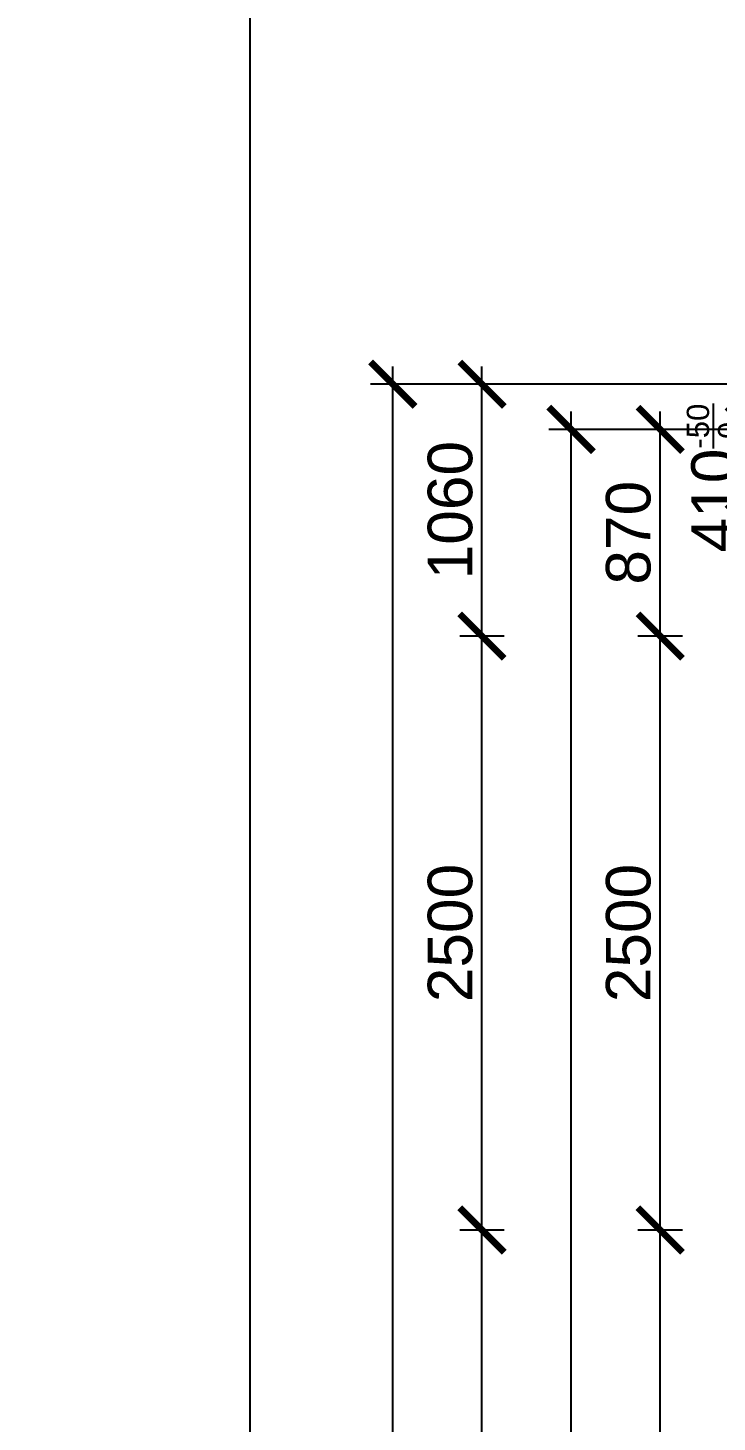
# Model space of a CAD drawing. Header units: millimetres. Extents: x -9546 to 173314, y -46180 to 27253.
# Drawn here: x 65256 to 68157, y -17164 to -11295 of the extents above; entities that cross this region are included whole.
import ezdxf

# ---------------------------------------------------------------- set-up
doc = ezdxf.new("R2010")
doc.units = ezdxf.units.MM
doc.layers.add('AM_5', color=3, linetype='Continuous', lineweight=25)
doc.layers.add('LDShaft-AM_5', color=3, linetype='Continuous', lineweight=25)
doc.layers.add('AM_VIEWS', color=1, linetype='Continuous', lineweight=25, plot=False)
doc.styles.add('LD', font='ARIALUNI.ttf')
doc.dimstyles.new('LIFT', dxfattribs={"dimtxt": 2.5, "dimasz": 2.5, "dimexe": 1.25, "dimexo": 0, "dimgap": 0.5, "dimtad": 1, "dimdec": 0, "dimzin": 1, "dimdsep": 46, "dimtxsty": 'LD', "dimblk": 'ARCHTICK', "dimcen": 0, "dimdle": 1, "dimclrd": 3, "dimclre": 3, "dimclrt": 4, "dimadec": 0, "dimazin": 0, "dimtp": 0.1, "dimtm": 0.1, "dimtfac": 0.71, "dimtdec": 0, "dimtix": 1, "dimtmove": 0, "dimatfit": 3, "dimfxl": 1, "dimtolj": 1, "dimarcsym": 0})

# ---------------------------------------------------------------- blocks, each defined once
blk = doc.blocks.new('_ArchTick')
at = {"color": 0, "linetype": 'ByBlock', "const_width": 0.15}
blk.add_lwpolyline([(-0.5, -0.5), (0.5, 0.5)], dxfattribs=at)
blk = doc.blocks.new('*D2493')
at = {"layer": 'AM_5', "color": 3, "lineweight": -2, "transparency": 16777216}
for p, q in [((66792.3, -35790.1), (66792.3, -12720.1)), ((70852.3, -12795.1), (66698.5, -12795.1)), ((70852.3, -35715.1), (66698.5, -35715.1))]:
    blk.add_line(p, q, dxfattribs=at)
at = {"layer": 'Defpoints', "color": 0, "transparency": 16777216}
for p in [(66792.3, -12795.1), (70852.3, -12795.1), (70852.3, -35715.1)]:
    blk.add_point(p, dxfattribs=at)
at = {"layer": 'AM_5', "color": 3, "lineweight": -2, "transparency": 16777216, "xscale": 187.5, "yscale": 187.5, "zscale": 187.5}
for p, rotation in [((66792.3, -12795.1), 90), ((66792.3, -35715.1), 270)]:
    blk.add_blockref('_ArchTick', p, dxfattribs=dict(at, rotation=rotation))
at = {"layer": 'AM_5', "color": 4, "transparency": 16777216, "insert": (66631.9, -24255.1), "char_height": 187.5, "attachment_point": 5, "rotation": 90, "style": 'LD'}
blk.add_mtext('\\A1;Car Guide rail track length (T75-3/B 75/62/10) = 22920', dxfattribs=at)
blk = doc.blocks.new('*D2495')
at = {"layer": 'Defpoints', "color": 0, "transparency": 16777216}
for p in [(67167.3, -13855.1), (67261, -13855.1), (67261, -16355.1)]:
    blk.add_point(p, dxfattribs=at)
at = {"layer": 'LDShaft-AM_5', "color": 3, "lineweight": -2, "transparency": 16777216}
for p, q in [((67167.3, -16430.1), (67167.3, -13780.1)), ((67261, -13855.1), (67073.5, -13855.1)), ((67261, -16355.1), (67073.5, -16355.1))]:
    blk.add_line(p, q, dxfattribs=at)
at = {"layer": 'LDShaft-AM_5', "color": 3, "lineweight": -2, "transparency": 16777216, "xscale": 187.5, "yscale": 187.5, "zscale": 187.5}
for p, rotation in [((67167.3, -13855.1), 90), ((67167.3, -16355.1), 270)]:
    blk.add_blockref('_ArchTick', p, dxfattribs=dict(at, rotation=rotation))
at = {"layer": 'LDShaft-AM_5', "color": 4, "transparency": 16777216, "insert": (67034, -15105.1), "char_height": 187.5, "attachment_point": 5, "rotation": 90, "style": 'LD'}
blk.add_mtext('\\A1;2500', dxfattribs=at)
blk = doc.blocks.new('*D2502')
at = {"layer": 'Defpoints', "color": 0, "transparency": 16777216}
for p in [(67167.3, -12795.1), (67261, -12795.1), (67261, -13855.1)]:
    blk.add_point(p, dxfattribs=at)
at = {"layer": 'LDShaft-AM_5', "color": 3, "lineweight": -2, "transparency": 16777216}
for p, q in [((67167.3, -13930.1), (67167.3, -12720.1)), ((67261, -12795.1), (67073.5, -12795.1)), ((67261, -13855.1), (67073.5, -13855.1))]:
    blk.add_line(p, q, dxfattribs=at)
at = {"layer": 'LDShaft-AM_5', "color": 3, "lineweight": -2, "transparency": 16777216, "xscale": 187.5, "yscale": 187.5, "zscale": 187.5}
for p, rotation in [((67167.3, -12795.1), 90), ((67167.3, -13855.1), 270)]:
    blk.add_blockref('_ArchTick', p, dxfattribs=dict(at, rotation=rotation))
at = {"layer": 'LDShaft-AM_5', "color": 4, "transparency": 16777216, "insert": (67034, -13325.1), "char_height": 187.5, "attachment_point": 5, "rotation": 90, "style": 'LD'}
blk.add_mtext('\\A1;1060', dxfattribs=at)
blk = doc.blocks.new('*D2506')
at = {"layer": 'Defpoints', "color": 0, "transparency": 16777216}
for p in [(67167.3, -16355.1), (67261, -16355.1), (67261, -18855.1)]:
    blk.add_point(p, dxfattribs=at)
at = {"layer": 'LDShaft-AM_5', "color": 3, "lineweight": -2, "transparency": 16777216}
for p, q in [((67167.3, -18930.1), (67167.3, -16280.1)), ((67261, -16355.1), (67073.5, -16355.1)), ((67261, -18855.1), (67073.5, -18855.1))]:
    blk.add_line(p, q, dxfattribs=at)
at = {"layer": 'LDShaft-AM_5', "color": 3, "lineweight": -2, "transparency": 16777216, "xscale": 187.5, "yscale": 187.5, "zscale": 187.5}
for p, rotation in [((67167.3, -16355.1), 90), ((67167.3, -18855.1), 270)]:
    blk.add_blockref('_ArchTick', p, dxfattribs=dict(at, rotation=rotation))
at = {"layer": 'LDShaft-AM_5', "color": 4, "transparency": 16777216, "insert": (67034, -17605.1), "char_height": 187.5, "attachment_point": 5, "rotation": 90, "style": 'LD'}
blk.add_mtext('\\A1;2500', dxfattribs=at)
blk = doc.blocks.new('*D2519')
at = {"layer": 'AM_5', "color": 3, "lineweight": -2, "transparency": 16777216}
for p, q in [((68292.3, -12985.1), (68292.3, -12797.6)), ((68386, -12985.1), (68198.5, -12985.1)), ((68292.3, -13394.6), (68292.3, -12985.1)), ((68386, -13394.6), (68198.5, -13394.6)), ((68292.3, -13394.6), (68292.3, -13582.1))]:
    blk.add_line(p, q, dxfattribs=at)
at = {"layer": 'Defpoints', "color": 0, "transparency": 16777216}
for p in [(68292.3, -12985.1), (68386, -12985.1), (68386, -13394.6)]:
    blk.add_point(p, dxfattribs=at)
at = {"layer": 'AM_5', "color": 3, "lineweight": -2, "transparency": 16777216, "xscale": 187.5, "yscale": 187.5, "zscale": 187.5}
for p, rotation in [((68292.3, -12985.1), 270), ((68292.3, -13394.6), 90)]:
    blk.add_blockref('_ArchTick', p, dxfattribs=dict(at, rotation=rotation))
at = {"layer": 'AM_5', "color": 4, "transparency": 16777216, "insert": (68141.7, -13189.9), "char_height": 187.5, "attachment_point": 5, "rotation": 90, "style": 'LD'}
blk.add_mtext('\\A1;410\\H0.5x;\\S-50/0 ', dxfattribs=at)
blk = doc.blocks.new('*D2524')
at = {"layer": 'AM_5', "color": 3, "lineweight": -2, "transparency": 16777216}
for p, q in [((67542.3, -35790.1), (67542.3, -12910.1)), ((71406.3, -12985.1), (67448.5, -12985.1)), ((71406.3, -35715.1), (67448.5, -35715.1))]:
    blk.add_line(p, q, dxfattribs=at)
at = {"layer": 'Defpoints', "color": 0, "transparency": 16777216}
for p in [(67542.3, -12985.1), (71406.3, -12985.1), (71406.3, -35715.1)]:
    blk.add_point(p, dxfattribs=at)
at = {"layer": 'AM_5', "color": 3, "lineweight": -2, "transparency": 16777216, "xscale": 187.5, "yscale": 187.5, "zscale": 187.5}
for p, rotation in [((67542.3, -12985.1), 90), ((67542.3, -35715.1), 270)]:
    blk.add_blockref('_ArchTick', p, dxfattribs=dict(at, rotation=rotation))
at = {"layer": 'AM_5', "color": 4, "transparency": 16777216, "insert": (67381.9, -24350.1), "char_height": 187.5, "attachment_point": 5, "rotation": 90, "style": 'LD'}
blk.add_mtext('\\A1;Counterweight Guide rail track length (T75-3/B 75/62/10) = 22730', dxfattribs=at)
blk = doc.blocks.new('*D2526')
at = {"layer": 'Defpoints', "color": 0, "transparency": 16777216}
for p in [(67917.3, -13855.1), (68011, -13855.1), (68011, -16355.1)]:
    blk.add_point(p, dxfattribs=at)
at = {"layer": 'LDShaft-AM_5', "color": 3, "lineweight": -2, "transparency": 16777216}
for p, q in [((67917.3, -16430.1), (67917.3, -13780.1)), ((68011, -13855.1), (67823.5, -13855.1)), ((68011, -16355.1), (67823.5, -16355.1))]:
    blk.add_line(p, q, dxfattribs=at)
at = {"layer": 'LDShaft-AM_5', "color": 3, "lineweight": -2, "transparency": 16777216, "xscale": 187.5, "yscale": 187.5, "zscale": 187.5}
for p, rotation in [((67917.3, -13855.1), 90), ((67917.3, -16355.1), 270)]:
    blk.add_blockref('_ArchTick', p, dxfattribs=dict(at, rotation=rotation))
at = {"layer": 'LDShaft-AM_5', "color": 4, "transparency": 16777216, "insert": (67784, -15105.1), "char_height": 187.5, "attachment_point": 5, "rotation": 90, "style": 'LD'}
blk.add_mtext('\\A1;2500', dxfattribs=at)
blk = doc.blocks.new('*D2531')
at = {"layer": 'Defpoints', "color": 0, "transparency": 16777216}
for p in [(67917.3, -16355.1), (68011, -16355.1), (68011, -18855.1)]:
    blk.add_point(p, dxfattribs=at)
at = {"layer": 'LDShaft-AM_5', "color": 3, "lineweight": -2, "transparency": 16777216}
for p, q in [((67917.3, -18930.1), (67917.3, -16280.1)), ((68011, -16355.1), (67823.5, -16355.1)), ((68011, -18855.1), (67823.5, -18855.1))]:
    blk.add_line(p, q, dxfattribs=at)
at = {"layer": 'LDShaft-AM_5', "color": 3, "lineweight": -2, "transparency": 16777216, "xscale": 187.5, "yscale": 187.5, "zscale": 187.5}
for p, rotation in [((67917.3, -16355.1), 90), ((67917.3, -18855.1), 270)]:
    blk.add_blockref('_ArchTick', p, dxfattribs=dict(at, rotation=rotation))
at = {"layer": 'LDShaft-AM_5', "color": 4, "transparency": 16777216, "insert": (67784, -17605.1), "char_height": 187.5, "attachment_point": 5, "rotation": 90, "style": 'LD'}
blk.add_mtext('\\A1;2500', dxfattribs=at)
blk = doc.blocks.new('*D2535')
at = {"layer": 'Defpoints', "color": 0, "transparency": 16777216}
for p in [(67917.3, -12985.1), (68011, -12985.1), (68011, -13855.1)]:
    blk.add_point(p, dxfattribs=at)
at = {"layer": 'LDShaft-AM_5', "color": 3, "lineweight": -2, "transparency": 16777216}
for p, q in [((67917.3, -13930.1), (67917.3, -12910.1)), ((68011, -12985.1), (67823.5, -12985.1)), ((68011, -13855.1), (67823.5, -13855.1))]:
    blk.add_line(p, q, dxfattribs=at)
at = {"layer": 'LDShaft-AM_5', "color": 3, "lineweight": -2, "transparency": 16777216, "xscale": 187.5, "yscale": 187.5, "zscale": 187.5}
for p, rotation in [((67917.3, -12985.1), 90), ((67917.3, -13855.1), 270)]:
    blk.add_blockref('_ArchTick', p, dxfattribs=dict(at, rotation=rotation))
at = {"layer": 'LDShaft-AM_5', "color": 4, "transparency": 16777216, "insert": (67784, -13420.1), "char_height": 187.5, "attachment_point": 5, "rotation": 90, "style": 'LD'}
blk.add_mtext('\\A1;870', dxfattribs=at)

msp = doc.modelspace()

# ---------------------------------------------------------------- linework, layer by layer
at = {"layer": 'AM_VIEWS'}
msp.add_lwpolyline([(66192.3, -10225.1), (74286, -10225.1), (74286, -37733.1), (66192.3, -37733.1)], close=True, dxfattribs=at)

# ---------------------------------------------------------------- dimensions: what is measured, and where the dimension line sits
at = {"layer": 'AM_5'}
for base, p1, p2, text, picture, middle in [((68292.2605225, -12985.1445806), (68386.0105225, -13394.6445806), (68386.0105225, -12985.1445806), '<>\\H0.5x;\\S-50/0 ', '*D2519', (68141.7403997, -13189.8945806)), ((66792.3, -12795.1), (70852.3, -35715.1), (70852.3, -12795.1), 'Car Guide rail track length (T75-3/B 75/62/10) = <>', '*D2493', (66631.9, -24255.1)), ((67542.3, -12985.1), (71406.3, -35715.1), (71406.3, -12985.1), 'Counterweight Guide rail track length (T75-3/B 75/62/10) = <>', '*D2524', (67381.9, -24350.1))]:
    dim = msp.add_linear_dim(base=base, p1=p1, p2=p2, angle=90, text=text, dimstyle='LIFT', override={"dimscale": 75, "dimtxt": 2.5, "dimtix": 1}, dxfattribs=at)
    dim.commit()
    dim.dimension.update_dxf_attribs({"geometry": picture, "text_midpoint": middle})
at = {"layer": 'LDShaft-AM_5'}
for base, p1, p2, picture, middle in [((67167.3, -12795.1), (67261, -13855.1), (67261, -12795.1), '*D2502', (67034, -13325.1)), ((67917.3, -12985.1), (68011, -13855.1), (68011, -12985.1), '*D2535', (67784, -13420.1)), ((67167.3, -13855.1), (67261, -16355.1), (67261, -13855.1), '*D2495', (67034, -15105.1)), ((67917.3, -13855.1), (68011, -16355.1), (68011, -13855.1), '*D2526', (67784, -15105.1)), ((67167.3, -16355.1), (67261, -18855.1), (67261, -16355.1), '*D2506', (67034, -17605.1)), ((67917.3, -16355.1), (68011, -18855.1), (68011, -16355.1), '*D2531', (67784, -17605.1))]:
    dim = msp.add_linear_dim(base=base, p1=p1, p2=p2, angle=90, dimstyle='LIFT', override={"dimscale": 75, "dimtxt": 2.5, "dimtix": 1}, dxfattribs=at)
    dim.commit()
    dim.dimension.update_dxf_attribs({"geometry": picture, "text_midpoint": middle})

doc.saveas('drawing.dxf')
